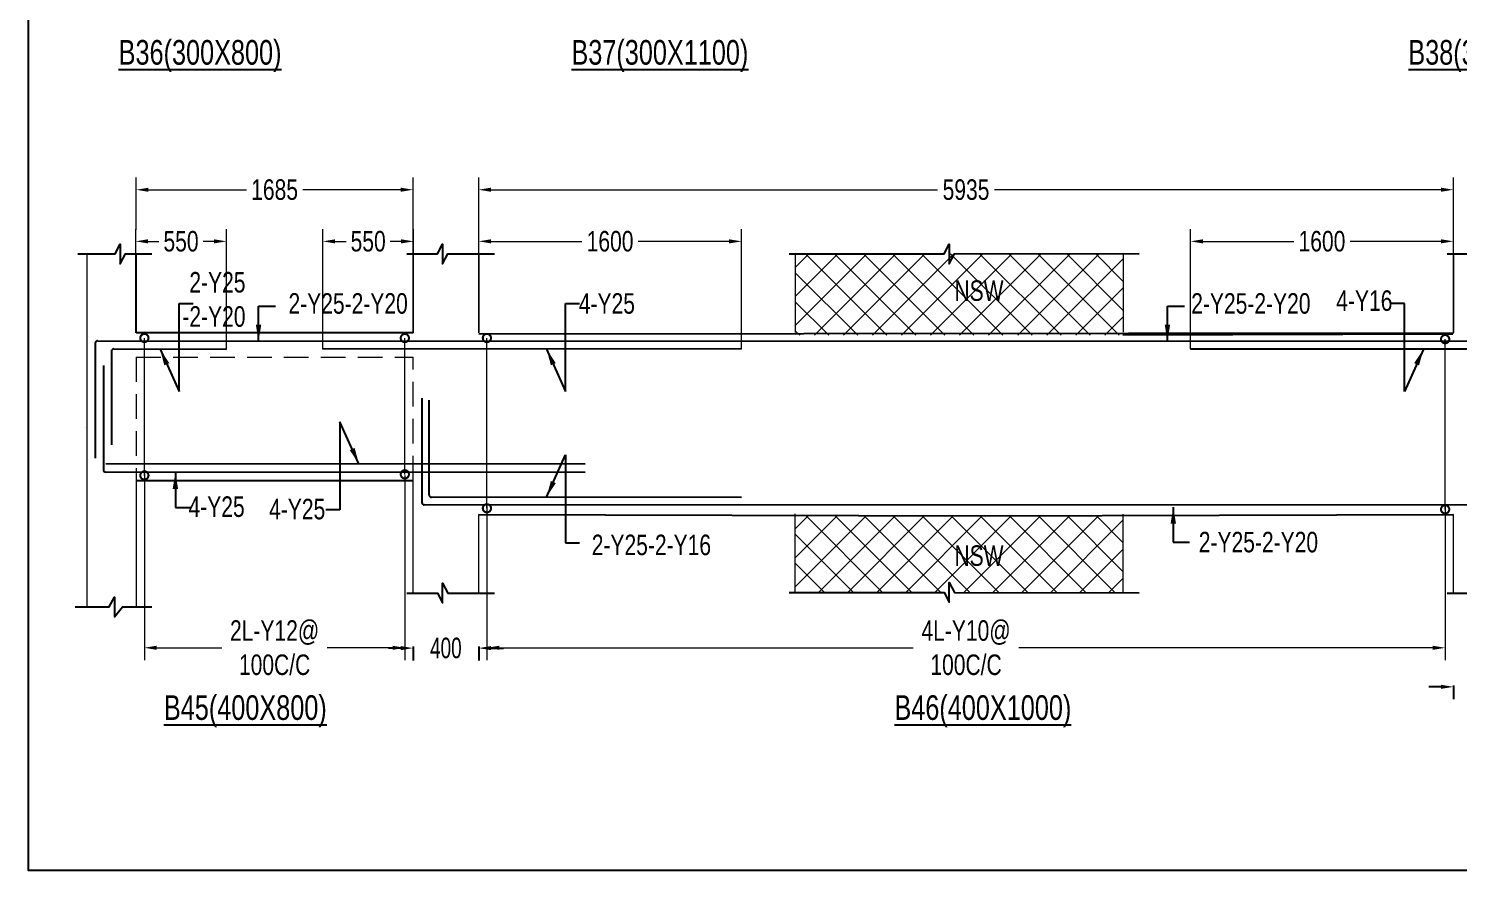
# Model space of a CAD drawing. Header units: millimetres. Extents: x -9667 to 132562, y -132456 to -91255.
# Drawn here: x -9667 to -962, y -118688 to -113561 of the extents above; entities that cross this region are included whole.
import ezdxf

# ---------------------------------------------------------------- set-up
doc = ezdxf.new("R2010")
doc.units = ezdxf.units.MM
doc.header["$LTSCALE"] = 100
doc.header["$MEASUREMENT"] = 0
doc.linetypes.add('CONTINU', pattern=[0])
doc.linetypes.add('HIDDEN', pattern=[0.375, 0.25, -0.125])
doc.layers.get('Defpoints').update_dxf_attribs({"color": 1, "lineweight": 0})
for name, color, linetype in [('-S-ARROW', 253, 'Continuous'), ('-S-BMNO', 1, 'Continuous'), ('-S-MISC', 8, 'Continuous'), ('-STR-BEAM', 7, 'CONTINU'), ('-STR-REINF', 3, 'Continuous')]:
    doc.layers.add(name, color=color, linetype=linetype)
for name, color, linetype, lineweight in [('-S-STIRRUPS DIM', 6, 'Continuous', 9), ('-S-STIRUP', 11, 'Continuous', 9), ('-S-TEXT', 6, 'Continuous', 0), ('-STR-COLUMN', 5, 'HIDDEN', 13), ('S-COL HATCH', 9, 'Continuous', 0), ('SLAB LINE', 254, 'HIDDEN', 20)]:
    doc.layers.add(name, color=color, linetype=linetype, lineweight=lineweight)
doc.styles.add('BEAM-LS', font='romans.shx', dxfattribs={"width": 0.8})
doc.styles.add('SOBHA', font='swisscl.ttf', dxfattribs={"width": 0.9})
doc.styles.add('sobha.sed', font='swisscl.ttf')
doc.dimstyles.new('S-50', dxfattribs={"dimscale": 50, "dimtxt": 2.5, "dimasz": 2, "dimexe": 0.5, "dimexo": 0.25, "dimgap": 0.25, "dimtad": 0, "dimdec": 0, "dimrnd": 0.0005, "dimzin": 0, "dimdsep": 46, "dimtxsty": 'sobha.sed', "dimblk": 'OBLIQUE', "dimcen": 0.09, "dimclrd": 8, "dimclre": 8, "dimclrt": 6, "dimadec": 0, "dimazin": 0, "dimtfac": 1, "dimtdec": 0, "dimtofl": 0, "dimtmove": 2, "dimatfit": 3, "dimfxl": 0.18, "dimtolj": 1, "dimtzin": 0, "dimlwd": -1, "dimlwe": -1, "dimarcsym": 0})
doc.dimstyles.new('S-DIM50', dxfattribs={"dimscale": 50, "dimtxt": 2.5, "dimasz": 1.5, "dimexe": 1.5, "dimexo": 1, "dimgap": 0.5, "dimtad": 0, "dimdec": 0, "dimzin": 0, "dimdsep": 46, "dimtxsty": 'SOBHA', "dimcen": 0.09, "dimclrd": 256, "dimclre": 256, "dimclrt": 6, "dimadec": 5, "dimazin": 0, "dimtfac": 1, "dimtdec": 0, "dimtofl": 0, "dimtmove": 0, "dimatfit": 3, "dimfxl": 0.18, "dimtolj": 1, "dimtzin": 0, "dimlwd": -1, "dimlwe": -1, "dimarcsym": 0})
doc.dimstyles.new('STIRUP', dxfattribs={"dimscale": 50, "dimtxt": 2.5, "dimasz": 2.2, "dimexe": 0, "dimexo": 0, "dimgap": 0.5, "dimtad": 0, "dimdec": 0, "dimzin": 0, "dimdsep": 46, "dimtxsty": 'BEAM-LS', "dimblk": 'DOTSMALL', "dimcen": 0.09, "dimclrd": 256, "dimclre": 256, "dimclrt": 256, "dimadec": 5, "dimazin": 0, "dimtfac": 1, "dimtdec": 0, "dimtofl": 0, "dimtmove": 0, "dimatfit": 3, "dimldrblk": 'DOTSMALL', "dimfxl": 0, "dimfxlon": 1, "dimtolj": 1, "dimtzin": 0, "dimlwd": -1, "dimlwe": -1, "dimarcsym": 0})
pattern_1 = [(45, (264568.77, 3761.9), (-88.38835, 88.38835), []), (135, (264568.77, 3761.9), (-88.38835, -88.38835), [])]

# ---------------------------------------------------------------- blocks, each defined once
blk = doc.blocks.new('_Oblique')
at = {"color": 0, "linetype": 'ByBlock', "lineweight": -2}
blk.add_line((-0.5, -0.5), (0.5, 0.5), dxfattribs=at)
blk = doc.blocks.new('*D69')
at = {"layer": '-S-STIRRUPS DIM', "color": 251, "transparency": 16777216}
for p, q in [((-8962.4, -116270.6), (-8962.4, -117407.1)), ((-7376.6, -116282), (-7376.6, -117407.1)), ((-8887.4, -117332.1), (-8490.1, -117332.1)), ((-7451.6, -117332.1), (-7848.9, -117332.1))]:
    blk.add_line(p, q, dxfattribs=at)
for points in [[(-8887.4, -117319.6), (-8887.4, -117344.6), (-8962.4, -117332.1)], [(-7451.6, -117319.6), (-7451.6, -117344.6), (-7376.6, -117332.1)]]:
    blk.add_solid(points, dxfattribs=at)
at = {"layer": 'Defpoints', "color": 0, "transparency": 16777216}
for p in [(-8962.4, -116270.6, 0), (-7376.6, -116282, 178586.6), (-8962.4, -117332.1)]:
    blk.add_point(p, dxfattribs=at)
at = {"layer": '-S-STIRRUPS DIM', "color": 6, "transparency": 16777216, "insert": (-8169.5, -117332.1), "char_height": 125, "attachment_point": 5, "style": 'sobha.sed'}
blk.add_mtext('\\A1;2L-Y12@\\P100C/C', dxfattribs=at)
blk = doc.blocks.new('_DotSmall')
at = {"color": 0, "linetype": 'ByBlock', "const_width": 0.5}
blk.add_lwpolyline([(-0.0625, 0, 1), (0.0625, 0, 1)], format="xyb", close=True, dxfattribs=at)
blk = doc.blocks.new('*D71')
at = {"layer": '-S-STIRUP', "ltscale": 100, "transparency": 16777216}
blk.add_line((-8962.4, -116282.4), (-8962.4, -115445.6), dxfattribs=at)
at = {"layer": 'Defpoints', "color": 0, "linetype": 'CONTINU', "ltscale": 100, "transparency": 16777216}
for p in [(-8962.4, -115445.6), (-8962.4, -115445.6), (-8962.4, -116282.4)]:
    blk.add_point(p, dxfattribs=at)
at = {"layer": '-S-STIRUP', "linetype": 'CONTINU', "ltscale": 100, "transparency": 16777216, "xscale": 100, "yscale": 100, "zscale": 100}
for p, rotation in [((-8962.4, -115445.6), 90), ((-8962.4, -116282.4), 270)]:
    blk.add_blockref('_DotSmall', p, dxfattribs=dict(at, rotation=rotation))
blk = doc.blocks.new('*D72')
at = {"layer": '-S-STIRRUPS DIM', "color": 251, "transparency": 16777216}
for p, q in [((-9012.4, -114786.1), (-9012.4, -114467.6)), ((-7326.8, -115412.6), (-7326.8, -114467.6)), ((-8937.4, -114542.6), (-8341.3, -114542.6)), ((-7401.8, -114542.6), (-7997.8, -114542.6))]:
    blk.add_line(p, q, dxfattribs=at)
for points in [[(-8937.4, -114530.1), (-8937.4, -114555.1), (-9012.4, -114542.6)], [(-7401.8, -114530.1), (-7401.8, -114555.1), (-7326.8, -114542.6)]]:
    blk.add_solid(points, dxfattribs=at)
at = {"layer": 'Defpoints', "color": 0, "transparency": 16777216}
for p in [(-9012.4, -114542.6), (-9012.4, -114786.1, 0), (-7326.8, -115412.6, 0)]:
    blk.add_point(p, dxfattribs=at)
at = {"layer": '-S-STIRRUPS DIM', "color": 6, "transparency": 16777216, "insert": (-8169.6, -114542.6), "char_height": 125, "attachment_point": 5, "style": 'sobha.sed'}
blk.add_mtext('\\A1;1685', dxfattribs=at)
blk = doc.blocks.new('*D73')
at = {"layer": '-S-STIRUP', "ltscale": 100, "transparency": 16777216}
blk.add_line((-6876.8, -116482.4), (-6876.8, -115445.6), dxfattribs=at)
at = {"layer": 'Defpoints', "color": 0, "linetype": 'CONTINU', "ltscale": 100, "transparency": 16777216}
for p in [(-6876.8, -115445.6), (-6876.8, -115445.6), (-6876.8, -116482.4)]:
    blk.add_point(p, dxfattribs=at)
at = {"layer": '-S-STIRUP', "linetype": 'CONTINU', "ltscale": 100, "transparency": 16777216, "xscale": 100, "yscale": 100, "zscale": 100}
for p, rotation in [((-6876.8, -115445.6), 90), ((-6876.8, -116482.4), 270)]:
    blk.add_blockref('_DotSmall', p, dxfattribs=dict(at, rotation=rotation))
blk = doc.blocks.new('*D75')
at = {"layer": '-S-STIRUP', "ltscale": 100, "transparency": 16777216}
blk.add_line((-7376.6, -116275.8), (-7376.6, -115446), dxfattribs=at)
at = {"layer": 'Defpoints', "color": 0, "linetype": 'CONTINU', "ltscale": 100, "transparency": 16777216}
for p in [(-7376.6, -115446), (-7376.6, -115446), (-7376.6, -116275.8)]:
    blk.add_point(p, dxfattribs=at)
at = {"layer": '-S-STIRUP', "linetype": 'CONTINU', "ltscale": 100, "transparency": 16777216, "xscale": 100, "yscale": 100, "zscale": 100}
for p, rotation in [((-7376.6, -115446), 90), ((-7376.6, -116275.8), 270)]:
    blk.add_blockref('_DotSmall', p, dxfattribs=dict(at, rotation=rotation))
blk = doc.blocks.new('*D76')
at = {"layer": '-S-STIRUP', "ltscale": 100, "transparency": 16777216}
blk.add_line((-1042.3, -116489.2), (-1042.3, -115452.5), dxfattribs=at)
at = {"layer": 'Defpoints', "color": 0, "linetype": 'CONTINU', "ltscale": 100, "transparency": 16777216}
for p in [(-1042.3, -115452.5), (-1042.3, -115452.5), (-1042.3, -116489.2)]:
    blk.add_point(p, dxfattribs=at)
at = {"layer": '-S-STIRUP', "linetype": 'CONTINU', "ltscale": 100, "transparency": 16777216, "xscale": 100, "yscale": 100, "zscale": 100}
for p, rotation in [((-1042.3, -115452.5), 90), ((-1042.3, -116489.2), 270)]:
    blk.add_blockref('_DotSmall', p, dxfattribs=dict(at, rotation=rotation))
blk = doc.blocks.new('*D77')
at = {"layer": '-S-STIRRUPS DIM', "color": 251, "transparency": 16777216}
for p, q in [((-6876.8, -116470.6), (-6876.8, -117407.1)), ((-1042.3, -116463.9), (-1042.3, -117407.1)), ((-6801.8, -117332.1), (-4281, -117332.1)), ((-1117.3, -117332.1), (-3638, -117332.1))]:
    blk.add_line(p, q, dxfattribs=at)
for points in [[(-6801.8, -117319.6), (-6801.8, -117344.6), (-6876.8, -117332.1)], [(-1117.3, -117319.6), (-1117.3, -117344.6), (-1042.3, -117332.1)]]:
    blk.add_solid(points, dxfattribs=at)
at = {"layer": 'Defpoints', "color": 0, "transparency": 16777216}
for p in [(-6876.8, -116470.6, 0), (-1042.3, -116463.9, 178586.6), (-6876.8, -117332.1)]:
    blk.add_point(p, dxfattribs=at)
at = {"layer": '-S-STIRRUPS DIM', "color": 6, "transparency": 16777216, "insert": (-3959.5, -117332.1), "char_height": 125, "attachment_point": 5, "style": 'sobha.sed'}
blk.add_mtext('\\A1;4L-Y10@\\P100C/C', dxfattribs=at)
blk = doc.blocks.new('*D79')
at = {"layer": '-S-STIRRUPS DIM', "color": 251, "transparency": 16777216}
for p, q in [((-6926.8, -114786.1), (-6926.8, -114467.6)), ((-992.4, -115173.1), (-992.4, -114467.6)), ((-6851.8, -114542.6), (-4132.8, -114542.6)), ((-1067.4, -114542.6), (-3786.4, -114542.6))]:
    blk.add_line(p, q, dxfattribs=at)
for points in [[(-6851.8, -114530.1), (-6851.8, -114555.1), (-6926.8, -114542.6)], [(-1067.4, -114530.1), (-1067.4, -114555.1), (-992.4, -114542.6)]]:
    blk.add_solid(points, dxfattribs=at)
at = {"layer": 'Defpoints', "color": 0, "transparency": 16777216}
for p in [(-6926.8, -114542.6), (-6926.8, -114786.1, 0), (-992.4, -115173.1, 0)]:
    blk.add_point(p, dxfattribs=at)
at = {"layer": '-S-STIRRUPS DIM', "color": 6, "transparency": 16777216, "insert": (-3959.6, -114542.6), "char_height": 125, "attachment_point": 5, "style": 'sobha.sed'}
blk.add_mtext('\\A1;5935', dxfattribs=at)
blk = doc.blocks.new('*D388')
at = {"layer": '-S-STIRRUPS DIM', "color": 251, "transparency": 16777216}
for p, q in [((-9015.2, -115414.7), (-9015.2, -114781.9)), ((-8463.4, -115512.5), (-8463.4, -114781.9)), ((-8940.2, -114856.9), (-8873.5, -114856.9)), ((-8538.4, -114856.9), (-8605, -114856.9))]:
    blk.add_line(p, q, dxfattribs=at)
for points in [[(-8940.2, -114844.4), (-8940.2, -114869.4), (-9015.2, -114856.9)], [(-8538.4, -114844.4), (-8538.4, -114869.4), (-8463.4, -114856.9)]]:
    blk.add_solid(points, dxfattribs=at)
at = {"layer": 'Defpoints', "color": 0, "transparency": 16777216}
for p in [(-9015.2, -114856.9), (-9015.2, -115414.7, 0), (-8463.4, -115512.5, 0)]:
    blk.add_point(p, dxfattribs=at)
at = {"layer": '-S-STIRRUPS DIM', "color": 6, "transparency": 16777216, "insert": (-8739.3, -114856.9), "char_height": 125, "attachment_point": 5, "style": 'sobha.sed'}
blk.add_mtext('\\A1;550', dxfattribs=at)
blk = doc.blocks.new('*D389')
at = {"layer": '-S-STIRRUPS DIM', "color": 251, "transparency": 16777216}
for p, q in [((-7875.8, -115512.5), (-7875.8, -114781.9)), ((-7324, -115414.7), (-7324, -114781.9)), ((-7800.8, -114856.9), (-7734.1, -114856.9)), ((-7399, -114856.9), (-7465.6, -114856.9))]:
    blk.add_line(p, q, dxfattribs=at)
for points in [[(-7800.8, -114844.4), (-7800.8, -114869.4), (-7875.8, -114856.9)], [(-7399, -114844.4), (-7399, -114869.4), (-7324, -114856.9)]]:
    blk.add_solid(points, dxfattribs=at)
at = {"layer": 'Defpoints', "color": 0, "transparency": 16777216}
for p in [(-7324, -114856.9), (-7324, -115414.7, 0), (-7875.8, -115512.5, 0)]:
    blk.add_point(p, dxfattribs=at)
at = {"layer": '-S-STIRRUPS DIM', "color": 6, "transparency": 16777216, "insert": (-7599.9, -114856.9), "char_height": 125, "attachment_point": 5, "style": 'sobha.sed'}
blk.add_mtext('\\A1;550', dxfattribs=at)
blk = doc.blocks.new('*D390')
at = {"layer": '-S-STIRRUPS DIM', "color": 251, "transparency": 16777216}
for p, q in [((-6926.8, -115414.7), (-6926.8, -114781.9)), ((-5327, -115512.5), (-5327, -114781.9)), ((-6851.8, -114856.9), (-6298.8, -114856.9)), ((-5402, -114856.9), (-5955, -114856.9))]:
    blk.add_line(p, q, dxfattribs=at)
for points in [[(-6851.8, -114844.4), (-6851.8, -114869.4), (-6926.8, -114856.9)], [(-5402, -114844.4), (-5402, -114869.4), (-5327, -114856.9)]]:
    blk.add_solid(points, dxfattribs=at)
at = {"layer": 'Defpoints', "color": 0, "transparency": 16777216}
for p in [(-6926.8, -114856.9), (-6926.8, -115414.7, 0), (-5327, -115512.5, 0)]:
    blk.add_point(p, dxfattribs=at)
at = {"layer": '-S-STIRRUPS DIM', "color": 6, "transparency": 16777216, "insert": (-6126.9, -114856.9), "char_height": 125, "attachment_point": 5, "style": 'sobha.sed'}
blk.add_mtext('\\A1;1600', dxfattribs=at)
blk = doc.blocks.new('*D392')
at = {"layer": '-S-STIRRUPS DIM', "color": 251, "transparency": 16777216}
for p, q in [((-2592.2, -115512.5), (-2592.2, -114781.9)), ((-992.4, -115414.7), (-992.4, -114781.9)), ((-2517.2, -114856.9), (-1964.2, -114856.9)), ((-1067.4, -114856.9), (-1620.4, -114856.9))]:
    blk.add_line(p, q, dxfattribs=at)
for points in [[(-2517.2, -114844.4), (-2517.2, -114869.4), (-2592.2, -114856.9)], [(-1067.4, -114844.4), (-1067.4, -114869.4), (-992.4, -114856.9)]]:
    blk.add_solid(points, dxfattribs=at)
at = {"layer": 'Defpoints', "color": 0, "transparency": 16777216}
for p in [(-992.4, -114856.9), (-992.4, -115414.7, 0), (-2592.2, -115512.5, 0)]:
    blk.add_point(p, dxfattribs=at)
at = {"layer": '-S-STIRRUPS DIM', "color": 6, "transparency": 16777216, "insert": (-1792.3, -114856.9), "char_height": 125, "attachment_point": 5, "style": 'sobha.sed'}
blk.add_mtext('\\A1;1600', dxfattribs=at)
blk = doc.blocks.new('*D797')
at = {"transparency": 16777216}
for p, q in [((-7401.8, -117334), (-7476.8, -117334)), ((-7326.8, -117325), (-7326.8, -117409)), ((-6926.8, -117325), (-6926.8, -117409)), ((-6851.8, -117334), (-6776.8, -117334))]:
    blk.add_line(p, q, dxfattribs=at)
for points in [[(-7401.8, -117321.5), (-7401.8, -117346.5), (-7326.8, -117334)], [(-6851.8, -117321.5), (-6851.8, -117346.5), (-6926.8, -117334)]]:
    blk.add_solid(points, dxfattribs=at)
at = {"layer": 'Defpoints', "color": 0, "transparency": 16777216}
for p in [(-7326.8, -116998.6), (-6926.8, -116998.6), (-6926.8, -117334)]:
    blk.add_point(p, dxfattribs=at)
at = {"color": 6, "transparency": 16777216, "insert": (-7126.8, -117334), "char_height": 125, "attachment_point": 5, "style": 'SOBHA'}
blk.add_mtext('\\A1;400', dxfattribs=at)
blk = doc.blocks.new('*D798')
at = {"transparency": 16777216}
for p, q in [((-1067.4, -117570), (-1142.4, -117570)), ((-992.4, -117561), (-992.4, -117645)), ((-592.4, -117561), (-592.4, -117645)), ((-517.4, -117570), (-442.4, -117570))]:
    blk.add_line(p, q, dxfattribs=at)
for points in [[(-1067.4, -117557.5), (-1067.4, -117582.5), (-992.4, -117570)], [(-517.4, -117557.5), (-517.4, -117582.5), (-592.4, -117570)]]:
    blk.add_solid(points, dxfattribs=at)
at = {"layer": 'Defpoints', "color": 0, "transparency": 16777216}
for p in [(-992.4, -116998.6), (-592.4, -116998.6), (-592.4, -117570)]:
    blk.add_point(p, dxfattribs=at)
at = {"color": 6, "transparency": 16777216, "insert": (-792.4, -117570), "char_height": 125, "attachment_point": 5, "style": 'SOBHA'}
blk.add_mtext('\\A1;400', dxfattribs=at)

msp = doc.modelspace()

# ---------------------------------------------------------------- hatches: boundary and pattern name
at = {"layer": 'S-COL HATCH'}
h = msp.add_hatch(dxfattribs=at)
h.set_pattern_fill('ANSI37', color=252, scale=1000)
h.set_pattern_definition(pattern_1)
h.paths.add_polyline_path([(-3001.8, -115429.1), (-4999.3, -115429.1), (-4999.3, -114933.5), (-3001.8, -114933.5)])
h = msp.add_hatch(dxfattribs=at)
h.set_pattern_fill('ANSI37', color=252, scale=1000)
h.set_pattern_definition(pattern_1)
h.paths.add_polyline_path([(-3001.9, -116528.6), (-4999.4, -116528.6), (-4999.3, -116994.5), (-3001.8, -116994.5)])

# ---------------------------------------------------------------- linework, layer by layer
at = {"layer": '-S-ARROW'}
msp.add_lwpolyline([(-9667.5, -91255), (25043.3, -91255), (25043.3, -118687.9), (-9667.5, -118687.9)], close=True, dxfattribs=at)
at = {"layer": '-S-MISC', "linetype": 'ByBlock', "ltscale": 1000}
for points in [[(-9367.9, -114933.3), (-9140, -114933.3), (-9109.2, -114873.6), (-9109.2, -114993.8), (-9077.3, -114933.5), (-8916.5, -114933.5)], [(-7364.2, -114933.3), (-7177.4, -114933.3), (-7146.6, -114873.6), (-7146.6, -114993.8), (-7114.7, -114933.5), (-6830.9, -114933.5)], [(-5036.8, -114933.3), (-4093.1, -114933.3), (-4062.2, -114873.6), (-4062.2, -114993.8), (-4030.3, -114933.5), (-2905.9, -114930)], [(-1030.2, -114933.3), (-791.1, -114933.3), (-760.2, -114873.6), (-760.2, -114993.8), (-728.3, -114933.5), (-496.6, -114933.5)], [(-7364.2, -116998.9), (-7177.4, -116998.9), (-7146.6, -117058.5), (-7146.6, -116938.4), (-7114.7, -116998.6), (-6830.9, -116998.6)], [(-5036.8, -116994.7), (-4093.1, -116994.7), (-4062.2, -117054.4), (-4062.2, -116934.2), (-4030.3, -116994.5), (-2905.9, -116998)], [(-1030.2, -116998.9), (-791.1, -116998.9), (-760.2, -117058.5), (-760.2, -116938.4), (-728.3, -116998.6), (-496.6, -116998.6)], [(-9382.9, -117083.3), (-9176.1, -117083.3), (-9145.2, -117023.6), (-9145.2, -117143.8), (-9095.4, -117083.3), (-8916.5, -117083.5)]]:
    msp.add_lwpolyline(points, dxfattribs=at)
at = {"layer": '-STR-BEAM'}
for p, q in [((-9012.4, -115412.6), (-7326.8, -115412.6)), ((-6926.8, -115419.5), (-992.4, -115414.7)), ((-3005.5, -115425.6), (-996.1, -115419.5)), ((-9012.4, -116312.6), (-7326.8, -116312.6)), ((-6926.8, -116519.5), (-3842.4, -116529.1)), ((-3842.4, -116529.1), (-992.4, -116519.5))]:
    msp.add_line(p, q, dxfattribs=at)
at = {"layer": '-STR-COLUMN', "linetype": 'Continuous', "ltscale": 10}
for p, q in [((-9312.1, -114933.3), (-9312.1, -117083.3)), ((-9012.4, -114933.5), (-9012.4, -115412.6)), ((-7326.8, -114933.5), (-7326.8, -115412.6)), ((-6926.8, -114933.5), (-6926.8, -115412.6)), ((-4999.3, -114933.5), (-4999.3, -115412.6)), ((-3001.8, -114930), (-3001.8, -115409.1)), ((-992.4, -114933.5), (-992.4, -115412.6)), ((-9012.4, -116312.6), (-9012.4, -117083.5)), ((-7326.8, -116998.6), (-7326.8, -116312.6)), ((-6926.8, -116998.6), (-6926.8, -116519.5)), ((-4999.3, -116994.5), (-4999.3, -116515.4)), ((-3001.8, -116998), (-3001.8, -116518.9)), ((-992.4, -116998.6), (-992.4, -116519.5))]:
    msp.add_line(p, q, dxfattribs=at)
at = {"layer": '-STR-REINF', "ltscale": 10}
for p, q in [((-9262.1, -115477.4), (-9262.1, -116178.1)), ((-9247.1, -115462.4, 0), (3212.6, -115464.7)), ((-9163.3, -115527.4, 0), (-9163.3, -116095.7, 0)), ((-9148.3, -115512.4, 0), (-8463.4, -115512.5, 0)), ((-5327, -115512.1, 0), (-7875.8, -115512.5, 0)), ((-2592.2, -115512.1, 0), (156.6, -115512.5, 0)), ((-9212.1, -115612.4, 0), (-9212.1, -116247.4, 0)), ((-7273.1, -115812.4), (-7273.1, -116447.4)), ((-7229, -116400.5, 0), (-7229, -115824, 0)), ((-9319.3, -115992.4, 0), (-9318.8, -115992.4, 0)), ((-6279.2, -116214.7), (-9197, -116212.4, 0)), ((-6279.2, -116264.7), (-9197.1, -116262.4, 0)), ((3198.8, -116464.7), (-7258.1, -116462.4)), ((-5327, -116415.9, 0), (-7214, -116415.5, 0))]:
    msp.add_line(p, q, dxfattribs=at)
for centre, start, end in [((-9247.1, -115477.4), 90, 180), ((-9148.3, -115527.4, 0), 89.98857, 180), ((-9197.1, -116247.4, 0), 180, 270), ((-7258.1, -116447.4), 180, 270), ((-7214, -116400.5, 0), 180, 269.98801)]:
    msp.add_arc(centre, 15, start, end, dxfattribs=at)
at = {"layer": 'SLAB LINE', "color": 8, "linetype": 'HIDDEN', "ltscale": 6}
for p, q in [((-9012.4, -115562.6), (-7326.8, -115562.6)), ((-9012.4, -115562.6), (-9012.4, -116312.6)), ((-7326.8, -116312.6), (-7326.8, -115562.6))]:
    msp.add_line(p, q, dxfattribs=at)

# ---------------------------------------------------------------- texts
at = {"layer": '-S-BMNO', "color": 4, "linetype": 'Continuous', "style": 'sobha.sed'}
for s, p in [('%%UB36(300X800)', (-9119.1, -113780.9)), ('%%UB37(300X1100)', (-6362.1, -113780.9)), ('%%UB38(300X1100/800)', (-1266.4, -113780.9)), ('%%UB45(400X800)', (-8843.5, -117771.3, 0)), ('%%UB46(400X1000)', (-4395.5, -117771.3, 0))]:
    msp.add_text(s, height=150, dxfattribs=at).set_placement(p)
at = {"layer": '-S-TEXT', "color": 6, "style": 'sobha.sed'}
for p in [(-4030.1, -115219.4, 0), (-4030.1, -116833.3, 0)]:
    msp.add_text('NSW', height=125, dxfattribs=at).set_placement(p)
at = {"layer": '-S-TEXT', "color": 6, "char_height": 125, "style": 'sobha.sed'}
for s, insert, attachment_point in [('\\A1;2-Y25\\P-2-Y20', (-8346.7, -115043.5), 3), ('\\A1;2-Y25-2-Y20', (-7358.7, -115172.5), 3), ('\\A1;4-Y25', (-6317.3, -115172.5), 1), ('\\A1;2-Y25-2-Y20', (-1862, -115172.5), 3), ('\\A1;4-Y16', (-1363.3, -115155.5), 3), ('\\A1;4-Y25', (-8693.7, -116410, 0), 1), ('\\A1;4-Y25', (-8203.1, -116424.8, 0), 1), ('\\A1;2-Y25-2-Y16', (-5512.1, -116643, 0), 3), ('\\A1;2-Y25-2-Y20', (-1816, -116626), 3)]:
    msp.add_mtext(s, dxfattribs=dict(at, insert=insert, attachment_point=attachment_point))

# ---------------------------------------------------------------- dimensions: what is measured, and where the dimension line sits
at = {"layer": '-S-STIRRUPS DIM'}
for base, p1, p2, angle, picture, middle in [((-9012.4, -114542.6, 0), (-7326.8, -115412.6), (-9012.4, -114786.1), 180, '*D72', (-8169.6, -114542.6, 0)), ((-6926.8, -114542.6, 0), (-992.4, -115173.1), (-6926.8, -114786.1), 180, '*D79', (-3959.6, -114542.6, 0)), ((-9015.2, -114856.9, 0), (-8463.4, -115512.5, 0), (-9015.2, -115414.7, 0), 180, '*D388', (-8739.3, -114856.9, 0)), ((-7324, -114856.9, 0), (-7875.8, -115512.5, 0), (-7324, -115414.7, 0), 0, '*D389', (-7599.9, -114856.9, 0)), ((-6926.8, -114856.9), (-5327, -115512.5, 0), (-6926.8, -115414.7, 0), 180, '*D390', (-6126.9, -114856.9)), ((-992.4, -114856.9), (-2592.2, -115512.5, 0), (-992.4, -115414.7, 0), 0, '*D392', (-1792.3, -114856.9))]:
    dim = msp.add_linear_dim(base=base, p1=p1, p2=p2, angle=angle, dimstyle='S-DIM50', override={"dimscale": 1, "dimtxt": 125, "dimasz": 75, "dimexe": 75, "dimexo": 0, "dimgap": 25, "dimrnd": 5, "dimtxsty": 'sobha.sed', "dimsah": 1, "dimcen": 4.5, "dimclrd": 251, "dimclre": 251, "dimfxl": 75}, dxfattribs=at)
    dim.commit()
    dim.dimension.update_dxf_attribs({"geometry": picture, "text_midpoint": middle})
for base, p1, p2, text, picture, middle in [((-8962.4, -117332.1, 0), (-7376.6, -116282, 178586.6), (-8962.4, -116270.6), '2L-Y12@\\P100C/C', '*D69', (-8169.5, -117332.1, 0)), ((-6876.8, -117332.1, 0), (-1042.3, -116463.9, 178586.6), (-6876.8, -116470.6), '4L-Y10@\\P100C/C', '*D77', (-3959.5, -117332.1, 0))]:
    dim = msp.add_linear_dim(base=base, p1=p1, p2=p2, angle=180, text=text, dimstyle='S-DIM50', override={"dimscale": 1, "dimtxt": 125, "dimasz": 75, "dimexe": 75, "dimexo": 0, "dimgap": 25, "dimtxsty": 'sobha.sed', "dimsah": 1, "dimcen": 4.5, "dimclrd": 251, "dimclre": 251, "dimfxl": 75}, dxfattribs=at)
    dim.commit()
    dim.dimension.update_dxf_attribs({"geometry": picture, "text_midpoint": middle})
at = {"layer": '-S-STIRUP', "linetype": 'CONTINU', "ltscale": 100}
for base, p1, p2, picture, middle in [((-8962.4, -115445.6), (-8962.4, -116282.4), (-8962.4, -115445.6), '*D71', (-8962.4, -115864)), ((-7376.6, -115446, 178586.6), (-7376.6, -116275.8, 178586.6), (-7376.6, -115446, 178586.6), '*D75', (-7376.6, -115860.9, 178586.6)), ((-6876.8, -115445.6), (-6876.8, -116482.4), (-6876.8, -115445.6), '*D73', (-6876.8, -115964)), ((-1042.3, -115452.5, 178586.6), (-1042.3, -116489.2, 178586.6), (-1042.3, -115452.5, 178586.6), '*D76', (-1042.3, -115970.9, 178586.6))]:
    dim = msp.add_linear_dim(base=base, p1=p1, p2=p2, angle=90, text=' ', dimstyle='STIRUP', override={"dimasz": 2}, dxfattribs=at)
    dim.commit()
    dim.dimension.update_dxf_attribs({"geometry": picture, "text_midpoint": middle})
at = {"color": 1}
for base, p1, p2, picture, middle in [((-6926.8, -117334), (-7326.8, -116998.6), (-6926.8, -116998.6), '*D797', (-7126.8, -117334)), ((-592.4, -117570), (-992.4, -116998.6), (-592.4, -116998.6), '*D798', (-792.4, -117570))]:
    dim = msp.add_linear_dim(base=base, p1=p1, p2=p2, dimstyle='S-DIM50', override={"dimfxlon": 1, "dimarcsym": 2}, dxfattribs=at)
    dim.commit()
    dim.dimension.update_dxf_attribs({"geometry": picture, "text_midpoint": middle})

# ---------------------------------------------------------------- leaders
at = {"layer": '-S-MISC'}
for points in [[(-8866.9, -115514.1, 0), (-8751.4, -115771.1, 0), (-8751.4, -115235.2, 0), (-8666, -115235.2, 0)], [(-8267.3, -115464.7, 0), (-8267.3, -115252, 0), (-8163.8, -115252, 0)], [(-6513.3, -115514.1, 0), (-6397.9, -115771.1, 0), (-6397.9, -115235.2, 0), (-6312.4, -115235.2, 0)], [(-2733.3, -115464.7, 0), (-2733.3, -115252, 0), (-2629.8, -115252, 0)], [(-1174.9, -115514.1, 0), (-1290.3, -115771.1, 0), (-1290.3, -115235.2, 0), (-1375.7, -115235.2, 0)], [(-7656.2, -116212.7, 0), (-7771.7, -115955.7, 0), (-7771.7, -116491.6, 0), (-7857.1, -116491.6, 0)], [(-6513.3, -116413.9, 0), (-6397.9, -116156.9, 0), (-6397.9, -116692.8, 0), (-6312.4, -116692.8, 0)], [(-2697.6, -116476.4, 0), (-2697.6, -116689.2, 0), (-2598.5, -116689.2, 0)]]:
    msp.add_leader(points, dimstyle='S-50', dxfattribs=at)
at = {"layer": '-S-MISC', "annotation_type": 0, "has_hookline": 1, "hookline_direction": 1, "text_width": 354.9}
msp.add_leader([(-8773.7, -116264.7, 0), (-8773.7, -116477.5, 0), (-8674.7, -116477.5, 0)], dimstyle='S-50', dxfattribs=at)

doc.saveas('drawing.dxf')
